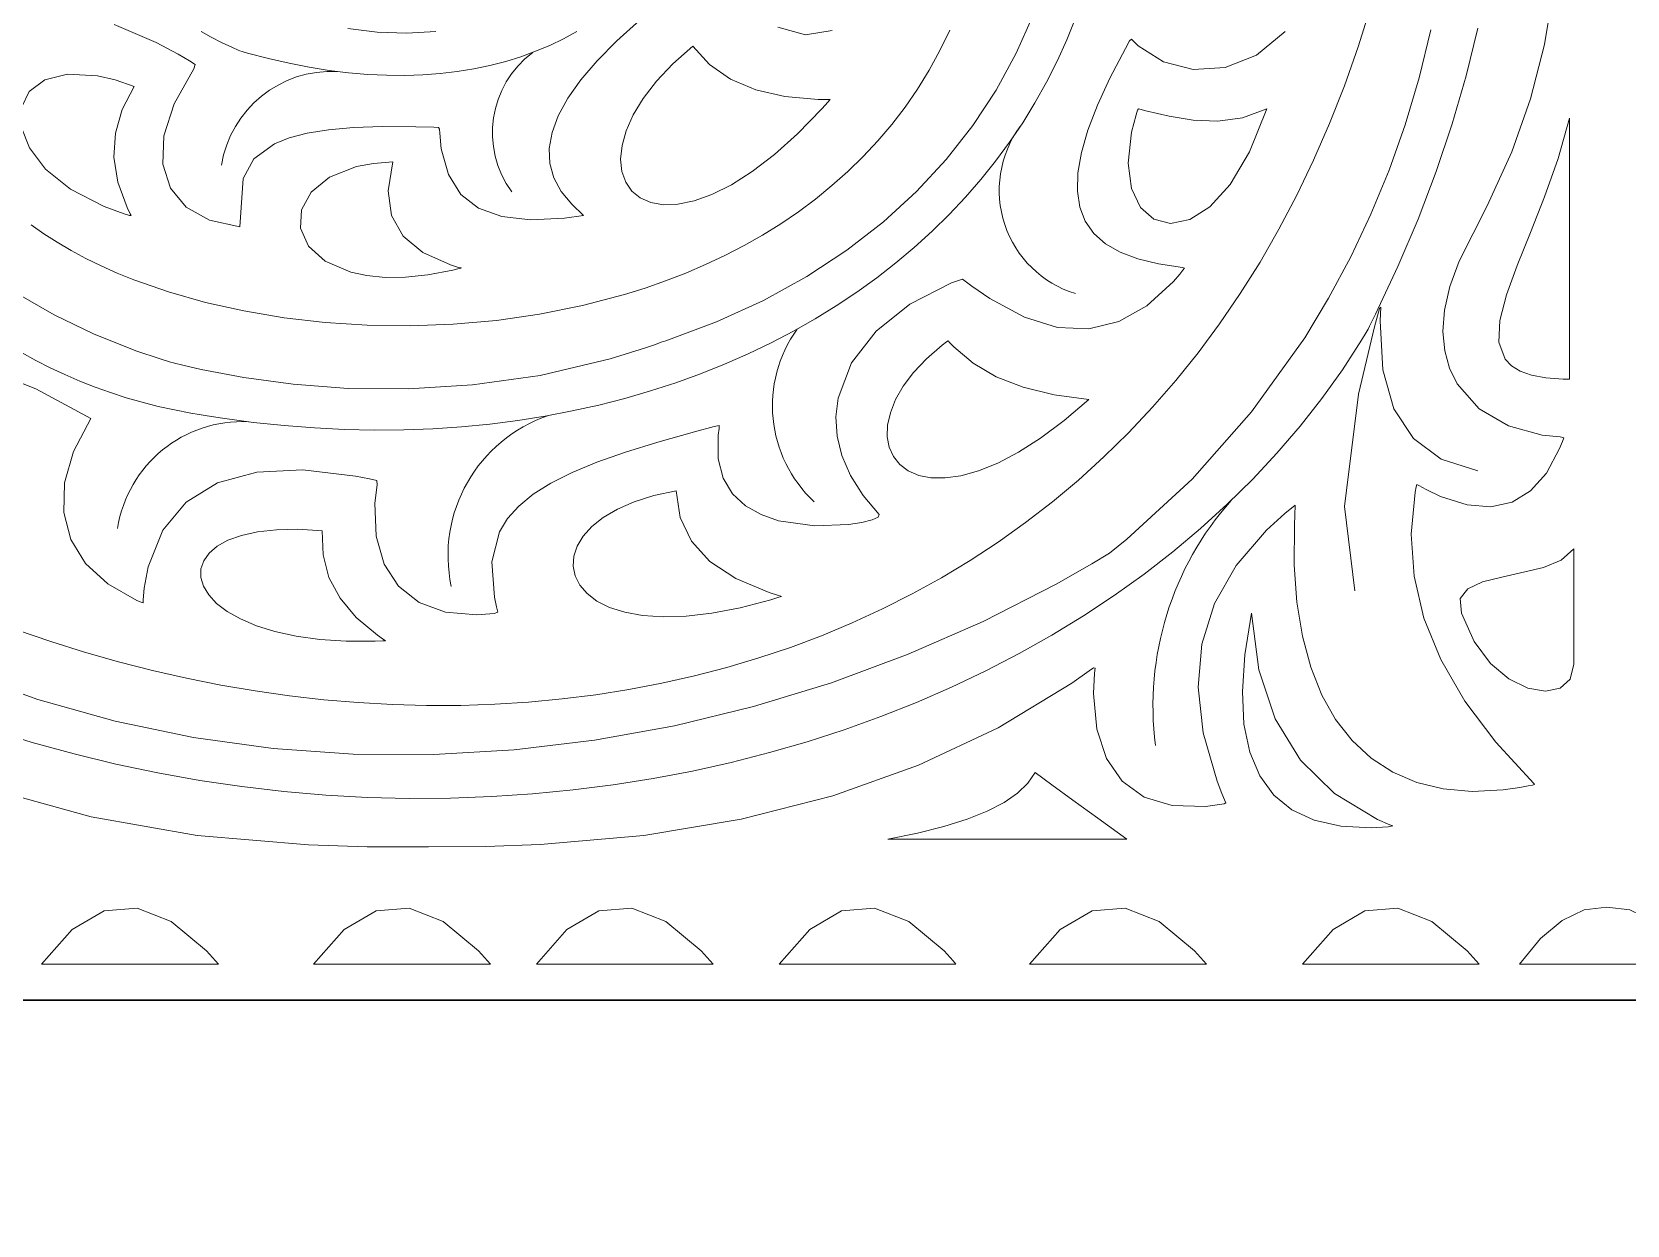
# Model space of a CAD drawing. Header units: inches. Extents: x 249 to 1192, y -18 to 440.
# Drawn here: x 622.274 to 622.834, y 264.569 to 264.988 of the extents above; entities that cross this region are included whole.
import ezdxf

# ---------------------------------------------------------------- set-up
doc = ezdxf.new("R2010")
doc.units = ezdxf.units.IN
doc.header["$MEASUREMENT"] = 0
doc.layers.add('KACA', color=141, linetype='Continuous', lineweight=30)
doc.layers.add('KOLOM', color=5, linetype='Continuous')

# ---------------------------------------------------------------- blocks, each defined once
blk = doc.blocks.new('GORGA')
blk.add_lwpolyline([(366.59218, 151.19092), (367.59218, 151.19092), (367.59218, 149.19092), (366.59218, 149.19092)], close=True)
blk.add_lwpolyline([(366.59218, 151.19092), (367.59218, 151.19092), (367.59218, 149.19092), (366.59218, 149.19092)], close=True)
at = {"lineweight": 9}
for points in [[(366.73588, 149.53162), (366.73997, 149.51471), (366.74485, 149.49826), (366.75049, 149.48229), (366.75687, 149.4668), (366.76395, 149.45182), (366.77171, 149.43738), (366.78012, 149.42348), (366.79878, 149.39741), (366.81968, 149.37376), (366.84262, 149.35269), (366.84865, 149.34784), (366.85483, 149.34408), (366.86737, 149.33698), (366.89302, 149.32389), (366.91936, 149.31233), (366.94627, 149.30234), (366.97367, 149.29396), (367.00145, 149.28721), (367.0295, 149.28214), (367.05773, 149.27877), (367.08602, 149.27715), (367.11429, 149.2773), (367.14243, 149.27928), (367.17032, 149.2831), (367.19789, 149.2888), (367.22501, 149.29643), (367.25159, 149.30601)], [(366.87547, 149.53672), (366.88144, 149.52334), (366.8885, 149.5104), (366.89667, 149.49795), (366.90598, 149.48606), (366.91644, 149.47476), (366.92807, 149.46412), (366.94089, 149.45417), (366.95492, 149.44498), (366.97019, 149.43658), (366.98671, 149.42904), (367.0045, 149.4224), (367.0061, 149.42186), (367.00689, 149.42157), (367.00846, 149.42101), (367.0116, 149.41993), (367.02409, 149.41604), (367.04863, 149.41027), (367.07233, 149.40688), (367.0949, 149.40548), (367.11602, 149.4057), (367.13539, 149.40716), (367.15269, 149.40949), (367.16762, 149.41231), (367.1741, 149.41379), (367.17708, 149.41452), (367.17744, 149.41461), (367.17846, 149.41491), (367.18245, 149.41615), (367.19028, 149.41881), (367.20526, 149.42477), (367.21933, 149.43156), (367.23252, 149.43912)], [(367.08521, 149.53094), (367.09545, 149.53037), (367.10583, 149.53074), (367.11621, 149.53203)], [(366.73588, 149.53162), (366.73997, 149.51471), (366.74485, 149.49826), (366.75049, 149.48229), (366.75687, 149.4668), (366.76395, 149.45182), (366.77171, 149.43738), (366.78012, 149.42348), (366.79878, 149.39741), (366.81968, 149.37376), (366.84262, 149.35269), (366.84865, 149.34784), (366.85483, 149.34408), (366.86737, 149.33698), (366.89302, 149.32389), (366.91936, 149.31233), (366.94627, 149.30234), (366.97367, 149.29396), (367.00145, 149.28721), (367.0295, 149.28214), (367.05773, 149.27877), (367.08602, 149.27715), (367.11429, 149.2773), (367.14243, 149.27928), (367.17032, 149.2831), (367.19789, 149.2888), (367.22501, 149.29643), (367.25159, 149.30601)], [(366.87547, 149.53672), (366.88144, 149.52334), (366.8885, 149.5104), (366.89667, 149.49795), (366.90598, 149.48606), (366.91644, 149.47476), (366.92807, 149.46412), (366.94089, 149.45417), (366.95492, 149.44498), (366.97019, 149.43658), (366.98671, 149.42904), (367.0045, 149.4224), (367.0061, 149.42186), (367.00689, 149.42157), (367.00846, 149.42101), (367.0116, 149.41993), (367.02409, 149.41604), (367.04863, 149.41027), (367.07233, 149.40688), (367.0949, 149.40548), (367.11602, 149.4057), (367.13539, 149.40716), (367.15269, 149.40949), (367.16762, 149.41231), (367.1741, 149.41379), (367.17708, 149.41452), (367.17744, 149.41461), (367.17846, 149.41491), (367.18245, 149.41615), (367.19028, 149.41881), (367.20526, 149.42477), (367.21933, 149.43156), (367.23252, 149.43912)], [(367.08521, 149.53094), (367.09545, 149.53037), (367.10583, 149.53074), (367.11621, 149.53203)], [(367.19818, 149.53346), (367.18343, 149.52718), (367.17572, 149.52301), (367.17179, 149.52067), (367.1698, 149.51944), (367.17025, 149.51792), (367.17717, 149.50558), (367.18073, 149.49433), (367.1811, 149.48438), (367.17844, 149.47597), (367.17294, 149.46935), (367.16475, 149.46475), (367.15405, 149.46241), (367.1529, 149.47938), (367.14918, 149.48627), (367.14193, 149.49159), (367.13678, 149.49364), (367.13049, 149.49528), (367.12299, 149.49651), (367.11418, 149.4973), (367.104, 149.49766), (367.09234, 149.49757), (367.08594, 149.49736), (367.08427, 149.49729), (367.08395, 149.49668), (367.08389, 149.49524), (367.08335, 149.48985), (367.08086, 149.48075), (367.07648, 149.47382), (367.07022, 149.46894), (367.06207, 149.466), (367.05203, 149.46489), (367.04009, 149.4655), (367.03342, 149.46642), (367.0375, 149.47038), (367.04126, 149.47484), (367.04384, 149.47958), (367.04523, 149.4846), (367.04543, 149.48991), (367.04445, 149.4955), (367.04227, 149.50137), (367.03891, 149.50753), (367.03436, 149.51398), (367.02862, 149.52071), (367.02169, 149.52772), (367.01357, 149.53502)], [(366.96521, 149.53255), (366.95548, 149.52979), (366.94602, 149.5313)], [(367.24392, 149.41269), (367.22577, 149.40557), (367.20645, 149.39506), (367.21253, 149.38354), (367.21566, 149.37251), (367.21593, 149.36214), (367.21342, 149.35264), (367.20824, 149.3442), (367.20048, 149.33701), (367.19023, 149.33126), (367.18877, 149.33065), (367.18808, 149.33045), (367.18802, 149.3315), (367.18765, 149.33555), (367.18627, 149.34309), (367.18113, 149.35591), (367.17293, 149.3657), (367.16188, 149.37249), (367.14816, 149.37628), (367.13197, 149.37708), (367.11349, 149.37491), (367.10854, 149.3739), (367.10601, 149.37332), (367.10587, 149.37182), (367.10664, 149.36538), (367.10625, 149.35377), (367.10344, 149.344), (367.09833, 149.3362), (367.09111, 149.33054), (367.0819, 149.32716), (367.07088, 149.32621), (367.06474, 149.3267), (367.06346, 149.32716), (367.06392, 149.32894), (367.06469, 149.33237), (367.06565, 149.34477), (367.06293, 149.3553), (367.06006, 149.35999), (367.05612, 149.36437), (367.05107, 149.36849), (367.04484, 149.37239), (367.0374, 149.37612), (367.02869, 149.37974), (367.01867, 149.3833), (367.00728, 149.38685), (366.99447, 149.39043), (366.98752, 149.39225), (366.98573, 149.3927), (366.9858, 149.39162), (366.98612, 149.38928), (366.98613, 149.38094), (366.98434, 149.37411), (366.98102, 149.36867), (366.97649, 149.36446), (366.97104, 149.36136), (366.96496, 149.35924), (366.95213, 149.3574), (366.94037, 149.35786), (366.93564, 149.35862), (366.93206, 149.35955), (366.92995, 149.36053), (366.92959, 149.36141), (366.93517, 149.36809), (366.9396, 149.37512), (366.94263, 149.38209), (366.94433, 149.38897), (366.94477, 149.39571), (366.94402, 149.40227), (366.93927, 149.41465), (366.93066, 149.42576), (366.91878, 149.43524), (366.90422, 149.44273), (366.90027, 149.44408), (366.89706, 149.44159), (366.89074, 149.43719), (366.87854, 149.43064), (366.86692, 149.42712), (366.85588, 149.42662), (366.84541, 149.42914), (366.83552, 149.43467), (366.82621, 149.44323), (366.82397, 149.44584), (366.82287, 149.44722), (366.82232, 149.44792), (366.82309, 149.44816), (366.83147, 149.44938), (366.83877, 149.45115), (366.84498, 149.45352), (366.85011, 149.45649), (366.85417, 149.4601), (366.85717, 149.46437), (366.85909, 149.46932), (366.85996, 149.47497), (366.85977, 149.48135), (366.85852, 149.48849), (366.85623, 149.49639), (366.8529, 149.5051), (366.84852, 149.51463), (366.84311, 149.52501), (366.8416, 149.52774), (366.84096, 149.52835), (366.84051, 149.52786), (366.83862, 149.52599), (366.8297, 149.52029), (366.81924, 149.51764), (366.80807, 149.51835), (366.79704, 149.5227), (366.78698, 149.531)], [(367.24319, 149.26541), (367.20636, 149.25523), (367.16909, 149.24874), (367.13002, 149.24542), (367.1094, 149.24477), (367.08783, 149.24472), (367.06766, 149.24488), (367.04867, 149.24555), (367.01227, 149.24876), (366.97798, 149.25446), (366.9458, 149.26265), (366.91573, 149.27334), (366.88778, 149.28652), (366.86194, 149.30219), (366.85581, 149.3065), (366.8543, 149.3076), (366.85375, 149.3075), (366.85392, 149.30566), (366.85426, 149.29859), (366.85316, 149.28605), (366.84978, 149.27573), (366.84418, 149.26775), (366.83646, 149.2622), (366.82668, 149.25922), (366.81494, 149.2589), (366.80836, 149.25978), (366.80779, 149.26014), (366.80827, 149.26125), (366.8092, 149.26346), (366.81091, 149.26783), (366.81579, 149.28476), (366.81756, 149.30079), (366.81623, 149.31592), (366.81178, 149.33016), (366.80422, 149.34349), (366.79356, 149.35592), (366.78706, 149.3618), (366.78352, 149.36465), (366.78376, 149.3577), (366.78383, 149.34366), (366.78288, 149.33063), (366.78092, 149.31866), (366.77799, 149.30777), (366.77409, 149.29801), (366.76925, 149.28941), (366.76348, 149.282), (366.7568, 149.27583), (366.74922, 149.27093), (366.74078, 149.26733), (366.73148, 149.26508), (366.72134, 149.26421), (366.71038, 149.26475), (366.7046, 149.26556), (366.70163, 149.26611), (366.70013, 149.26641), (366.69937, 149.26658), (366.69971, 149.267), (366.71303, 149.28142), (366.7239, 149.29591), (366.7323, 149.31046), (366.73824, 149.32506), (366.74172, 149.33973), (366.74274, 149.35446), (366.74129, 149.36924), (366.74094, 149.37109), (366.74072, 149.37193), (366.74006, 149.37156), (366.73746, 149.37015), (366.73244, 149.36778), (366.72311, 149.36478), (366.71473, 149.3641), (366.70729, 149.36573), (366.7008, 149.36969), (366.69525, 149.37597), (366.69064, 149.38456), (366.68964, 149.38707), (366.68916, 149.38838), (366.69043, 149.38863), (366.69669, 149.38925), (366.70857, 149.39253), (366.71883, 149.39855), (366.72658, 149.40732), (366.72924, 149.41275), (366.73094, 149.41887), (366.73157, 149.42569), (366.73102, 149.4332), (366.72918, 149.44141), (366.72593, 149.45033), (366.71599, 149.46984), (366.70743, 149.48877), (366.70085, 149.50732), (366.69596, 149.52642), (366.6925, 149.54701)], [(367.19818, 149.53346), (367.18343, 149.52718), (367.17572, 149.52301), (367.17179, 149.52067), (367.1698, 149.51944), (367.17025, 149.51792), (367.17717, 149.50558), (367.18073, 149.49433), (367.1811, 149.48438), (367.17844, 149.47597), (367.17294, 149.46935), (367.16475, 149.46475), (367.15405, 149.46241), (367.1529, 149.47938), (367.14918, 149.48627), (367.14193, 149.49159), (367.13678, 149.49364), (367.13049, 149.49528), (367.12299, 149.49651), (367.11418, 149.4973), (367.104, 149.49766), (367.09234, 149.49757), (367.08594, 149.49736), (367.08427, 149.49729), (367.08395, 149.49668), (367.08389, 149.49524), (367.08335, 149.48985), (367.08086, 149.48075), (367.07648, 149.47382), (367.07022, 149.46894), (367.06207, 149.466), (367.05203, 149.46489), (367.04009, 149.4655), (367.03342, 149.46642), (367.0375, 149.47038), (367.04126, 149.47484), (367.04384, 149.47958), (367.04523, 149.4846), (367.04543, 149.48991), (367.04445, 149.4955), (367.04227, 149.50137), (367.03891, 149.50753), (367.03436, 149.51398), (367.02862, 149.52071), (367.02169, 149.52772), (367.01357, 149.53502)], [(366.96521, 149.53255), (366.95548, 149.52979), (366.94602, 149.5313)], [(367.24392, 149.41269), (367.22577, 149.40557), (367.20645, 149.39506), (367.21253, 149.38354), (367.21566, 149.37251), (367.21593, 149.36214), (367.21342, 149.35264), (367.20824, 149.3442), (367.20048, 149.33701), (367.19023, 149.33126), (367.18877, 149.33065), (367.18808, 149.33045), (367.18802, 149.3315), (367.18765, 149.33555), (367.18627, 149.34309), (367.18113, 149.35591), (367.17293, 149.3657), (367.16188, 149.37249), (367.14816, 149.37628), (367.13197, 149.37708), (367.11349, 149.37491), (367.10854, 149.3739), (367.10601, 149.37332), (367.10587, 149.37182), (367.10664, 149.36538), (367.10625, 149.35377), (367.10344, 149.344), (367.09833, 149.3362), (367.09111, 149.33054), (367.0819, 149.32716), (367.07088, 149.32621), (367.06474, 149.3267), (367.06346, 149.32716), (367.06392, 149.32894), (367.06469, 149.33237), (367.06565, 149.34477), (367.06293, 149.3553), (367.06006, 149.35999), (367.05612, 149.36437), (367.05107, 149.36849), (367.04484, 149.37239), (367.0374, 149.37612), (367.02869, 149.37974), (367.01867, 149.3833), (367.00728, 149.38685), (366.99447, 149.39043), (366.98752, 149.39225), (366.98573, 149.3927), (366.9858, 149.39162), (366.98612, 149.38928), (366.98613, 149.38094), (366.98434, 149.37411), (366.98102, 149.36867), (366.97649, 149.36446), (366.97104, 149.36136), (366.96496, 149.35924), (366.95213, 149.3574), (366.94037, 149.35786), (366.93564, 149.35862), (366.93206, 149.35955), (366.92995, 149.36053), (366.92959, 149.36141), (366.93517, 149.36809), (366.9396, 149.37512), (366.94263, 149.38209), (366.94433, 149.38897), (366.94477, 149.39571), (366.94402, 149.40227), (366.93927, 149.41465), (366.93066, 149.42576), (366.91878, 149.43524), (366.90422, 149.44273), (366.90027, 149.44408), (366.89706, 149.44159), (366.89074, 149.43719), (366.87854, 149.43064), (366.86692, 149.42712), (366.85588, 149.42662), (366.84541, 149.42914), (366.83552, 149.43467), (366.82621, 149.44323), (366.82397, 149.44584), (366.82287, 149.44722), (366.82232, 149.44792), (366.82309, 149.44816), (366.83147, 149.44938), (366.83877, 149.45115), (366.84498, 149.45352), (366.85011, 149.45649), (366.85417, 149.4601), (366.85717, 149.46437), (366.85909, 149.46932), (366.85996, 149.47497), (366.85977, 149.48135), (366.85852, 149.48849), (366.85623, 149.49639), (366.8529, 149.5051), (366.84852, 149.51463), (366.84311, 149.52501), (366.8416, 149.52774), (366.84096, 149.52835), (366.84051, 149.52786), (366.83862, 149.52599), (366.8297, 149.52029), (366.81924, 149.51764), (366.80807, 149.51835), (366.79704, 149.5227), (366.78698, 149.531)], [(367.24319, 149.26541), (367.20636, 149.25523), (367.16909, 149.24874), (367.13002, 149.24542), (367.1094, 149.24477), (367.08783, 149.24472), (367.06766, 149.24488), (367.04867, 149.24555), (367.01227, 149.24876), (366.97798, 149.25446), (366.9458, 149.26265), (366.91573, 149.27334), (366.88778, 149.28652), (366.86194, 149.30219), (366.85581, 149.3065), (366.8543, 149.3076), (366.85375, 149.3075), (366.85392, 149.30566), (366.85426, 149.29859), (366.85316, 149.28605), (366.84978, 149.27573), (366.84418, 149.26775), (366.83646, 149.2622), (366.82668, 149.25922), (366.81494, 149.2589), (366.80836, 149.25978), (366.80779, 149.26014), (366.80827, 149.26125), (366.8092, 149.26346), (366.81091, 149.26783), (366.81579, 149.28476), (366.81756, 149.30079), (366.81623, 149.31592), (366.81178, 149.33016), (366.80422, 149.34349), (366.79356, 149.35592), (366.78706, 149.3618), (366.78352, 149.36465), (366.78376, 149.3577), (366.78383, 149.34366), (366.78288, 149.33063), (366.78092, 149.31866), (366.77799, 149.30777), (366.77409, 149.29801), (366.76925, 149.28941), (366.76348, 149.282), (366.7568, 149.27583), (366.74922, 149.27093), (366.74078, 149.26733), (366.73148, 149.26508), (366.72134, 149.26421), (366.71038, 149.26475), (366.7046, 149.26556), (366.70163, 149.26611), (366.70013, 149.26641), (366.69937, 149.26658), (366.69971, 149.267), (366.71303, 149.28142), (366.7239, 149.29591), (366.7323, 149.31046), (366.73824, 149.32506), (366.74172, 149.33973), (366.74274, 149.35446), (366.74129, 149.36924), (366.74094, 149.37109), (366.74072, 149.37193), (366.74006, 149.37156), (366.73746, 149.37015), (366.73244, 149.36778), (366.72311, 149.36478), (366.71473, 149.3641), (366.70729, 149.36573), (366.7008, 149.36969), (366.69525, 149.37597), (366.69064, 149.38456), (366.68964, 149.38707), (366.68916, 149.38838), (366.69043, 149.38863), (366.69669, 149.38925), (366.70857, 149.39253), (366.71883, 149.39855), (366.72658, 149.40732), (366.72924, 149.41275), (366.73094, 149.41887), (366.73157, 149.42569), (366.73102, 149.4332), (366.72918, 149.44141), (366.72593, 149.45033), (366.71599, 149.46984), (366.70743, 149.48877), (366.70085, 149.50732), (366.69596, 149.52642), (366.6925, 149.54701)], [(367.24159, 149.28595), (367.22697, 149.2814), (367.2123, 149.27734), (367.19759, 149.27376), (367.18285, 149.27066), (367.16809, 149.26802), (367.15334, 149.26586), (367.1386, 149.26415), (367.12389, 149.2629), (367.10922, 149.2621), (367.09461, 149.26175), (367.08008, 149.26184), (367.06562, 149.26236), (367.05127, 149.26332), (367.03704, 149.26469), (367.02293, 149.26649), (367.00897, 149.26871), (366.99516, 149.27133), (366.98153, 149.27436), (366.96808, 149.27779), (366.95484, 149.28162), (366.9418, 149.28584), (366.929, 149.29044), (366.91644, 149.29542), (366.90414, 149.30077), (366.8921, 149.3065), (366.88036, 149.31259), (366.86891, 149.31903), (366.85778, 149.32584), (366.84698, 149.33299), (366.83652, 149.34049), (366.82642, 149.34833), (366.81668, 149.3565), (366.80734, 149.365), (366.79839, 149.37382), (366.78986, 149.38296), (366.78176, 149.39242), (366.7741, 149.40219), (366.7669, 149.41226), (366.76017, 149.42263), (366.75856, 149.42527), (366.75785, 149.4265), (366.75733, 149.42754), (366.75525, 149.43172), (366.74741, 149.44844), (366.74031, 149.46516), (366.73395, 149.48189), (366.72833, 149.49863), (366.72344, 149.51538), (366.7193, 149.53213)], [(367.24159, 149.28595), (367.22697, 149.2814), (367.2123, 149.27734), (367.19759, 149.27376), (367.18285, 149.27066), (367.16809, 149.26802), (367.15334, 149.26586), (367.1386, 149.26415), (367.12389, 149.2629), (367.10922, 149.2621), (367.09461, 149.26175), (367.08008, 149.26184), (367.06562, 149.26236), (367.05127, 149.26332), (367.03704, 149.26469), (367.02293, 149.26649), (367.00897, 149.26871), (366.99516, 149.27133), (366.98153, 149.27436), (366.96808, 149.27779), (366.95484, 149.28162), (366.9418, 149.28584), (366.929, 149.29044), (366.91644, 149.29542), (366.90414, 149.30077), (366.8921, 149.3065), (366.88036, 149.31259), (366.86891, 149.31903), (366.85778, 149.32584), (366.84698, 149.33299), (366.83652, 149.34049), (366.82642, 149.34833), (366.81668, 149.3565), (366.80734, 149.365), (366.79839, 149.37382), (366.78986, 149.38296), (366.78176, 149.39242), (366.7741, 149.40219), (366.7669, 149.41226), (366.76017, 149.42263), (366.75856, 149.42527), (366.75785, 149.4265), (366.75733, 149.42754), (366.75525, 149.43172), (366.74741, 149.44844), (366.74031, 149.46516), (366.73395, 149.48189), (366.72833, 149.49863), (366.72344, 149.51538), (366.7193, 149.53213)], [(366.86062, 149.53571), (366.8637, 149.52803), (366.86711, 149.52052), (366.87082, 149.51317), (366.87484, 149.50599), (366.87916, 149.49898), (366.88377, 149.49216), (366.88866, 149.48552), (366.89384, 149.47906), (366.89929, 149.4728), (366.90501, 149.46673), (366.91099, 149.46087), (366.91722, 149.45521), (366.92371, 149.44976), (366.93044, 149.44452), (366.93741, 149.4395), (366.94461, 149.4347), (366.95203, 149.43013), (366.95968, 149.42578), (366.96754, 149.42167), (366.9756, 149.4178), (366.98387, 149.41418), (366.99233, 149.4108), (367.00098, 149.40767), (367.00982, 149.40479), (367.01883, 149.40218), (367.02801, 149.39983), (367.03735, 149.39775), (367.04686, 149.39594), (367.05652, 149.39441), (367.06632, 149.39315), (367.07626, 149.39219), (367.08634, 149.39151), (367.09655, 149.39113), (367.10688, 149.39104), (367.11732, 149.39126), (367.12788, 149.39178), (367.13853, 149.39261), (367.14929, 149.39376), (367.16014, 149.39523), (367.16559, 149.39608), (367.16835, 149.39654), (367.17127, 149.39701), (367.17707, 149.3981), (367.1828, 149.39937), (367.18845, 149.40081), (367.19402, 149.40242), (367.19951, 149.40421), (367.20493, 149.40615), (367.21026, 149.40826), (367.21551, 149.41053), (367.22067, 149.41295), (367.22575, 149.41552), (367.23074, 149.41824)], [(367.03572, 149.531), (367.04037, 149.52846), (367.0452, 149.52613), (367.05021, 149.52403), (367.05539, 149.52214), (367.06073, 149.52049), (367.06625, 149.51907), (367.07192, 149.51788), (367.07776, 149.51693), (367.08374, 149.51623), (367.08988, 149.51577), (367.09617, 149.51557), (367.1026, 149.51562), (367.10918, 149.51593), (367.11589, 149.5165), (367.12274, 149.51734), (367.12972, 149.51845), (367.13682, 149.51983), (367.14405, 149.5215), (367.1514, 149.52344), (367.15326, 149.52397), (367.15415, 149.52424), (367.15466, 149.52445), (367.15666, 149.52532), (367.16052, 149.52713), (367.1642, 149.52903), (367.16771, 149.53102)], [(366.86062, 149.53571), (366.8637, 149.52803), (366.86711, 149.52052), (366.87082, 149.51317), (366.87484, 149.50599), (366.87916, 149.49898), (366.88377, 149.49216), (366.88866, 149.48552), (366.89384, 149.47906), (366.89929, 149.4728), (366.90501, 149.46673), (366.91099, 149.46087), (366.91722, 149.45521), (366.92371, 149.44976), (366.93044, 149.44452), (366.93741, 149.4395), (366.94461, 149.4347), (366.95203, 149.43013), (366.95968, 149.42578), (366.96754, 149.42167), (366.9756, 149.4178), (366.98387, 149.41418), (366.99233, 149.4108), (367.00098, 149.40767), (367.00982, 149.40479), (367.01883, 149.40218), (367.02801, 149.39983), (367.03735, 149.39775), (367.04686, 149.39594), (367.05652, 149.39441), (367.06632, 149.39315), (367.07626, 149.39219), (367.08634, 149.39151), (367.09655, 149.39113), (367.10688, 149.39104), (367.11732, 149.39126), (367.12788, 149.39178), (367.13853, 149.39261), (367.14929, 149.39376), (367.16014, 149.39523), (367.16559, 149.39608), (367.16835, 149.39654), (367.17127, 149.39701), (367.17707, 149.3981), (367.1828, 149.39937), (367.18845, 149.40081), (367.19402, 149.40242), (367.19951, 149.40421), (367.20493, 149.40615), (367.21026, 149.40826), (367.21551, 149.41053), (367.22067, 149.41295), (367.22575, 149.41552), (367.23074, 149.41824)], [(367.03572, 149.531), (367.04037, 149.52846), (367.0452, 149.52613), (367.05021, 149.52403), (367.05539, 149.52214), (367.06073, 149.52049), (367.06625, 149.51907), (367.07192, 149.51788), (367.07776, 149.51693), (367.08374, 149.51623), (367.08988, 149.51577), (367.09617, 149.51557), (367.1026, 149.51562), (367.10918, 149.51593), (367.11589, 149.5165), (367.12274, 149.51734), (367.12972, 149.51845), (367.13682, 149.51983), (367.14405, 149.5215), (367.1514, 149.52344), (367.15326, 149.52397), (367.15415, 149.52424), (367.15466, 149.52445), (367.15666, 149.52532), (367.16052, 149.52713), (367.1642, 149.52903), (367.16771, 149.53102)], [(367.22734, 149.46316), (367.22294, 149.46), (367.21828, 149.45697), (367.21336, 149.45406), (367.20819, 149.45129), (367.20279, 149.44866), (367.19717, 149.44616), (367.19134, 149.44381), (367.17911, 149.43954), (367.16617, 149.43588), (367.15263, 149.43286), (367.13858, 149.4305), (367.12412, 149.42883), (367.10933, 149.42787), (367.09431, 149.42766), (367.07915, 149.42821), (367.06395, 149.42956), (367.0488, 149.43173), (367.03379, 149.43475), (367.01901, 149.43864), (367.01174, 149.44093), (367.00457, 149.44344), (366.9975, 149.44618), (366.99054, 149.44916), (366.98372, 149.45237), (366.97703, 149.45583), (366.9705, 149.45954), (366.96414, 149.46349), (366.95794, 149.46769), (366.95194, 149.47215), (366.94613, 149.47687), (366.94054, 149.48185), (366.93516, 149.48709), (366.93003, 149.49261), (366.92513, 149.49839), (366.92049, 149.50445), (366.91613, 149.51079), (366.91204, 149.51741), (366.90824, 149.52431), (366.90475, 149.5315)], [(367.23223, 149.32079), (367.22048, 149.31676), (367.20865, 149.31305), (367.19676, 149.30967), (367.18481, 149.30662), (367.17282, 149.3039), (367.1608, 149.30151), (367.14875, 149.29946), (367.13668, 149.29775), (367.12461, 149.29638), (367.11255, 149.29536), (367.1005, 149.29469), (367.08848, 149.29436), (367.07649, 149.29439), (367.06455, 149.29478), (367.05266, 149.29552), (367.04084, 149.29663), (367.02909, 149.2981), (367.01743, 149.29994), (367.00587, 149.30215), (366.99441, 149.30474), (366.98306, 149.3077), (366.97184, 149.31103), (366.96076, 149.31475), (366.94982, 149.31886), (366.93904, 149.32335), (366.92842, 149.32823), (366.91798, 149.3335), (366.90772, 149.33916), (366.89766, 149.34523), (366.8878, 149.35169), (366.87816, 149.35856), (366.86875, 149.36584), (366.85957, 149.37352), (366.85063, 149.38162), (366.84195, 149.39013), (366.83354, 149.39906), (366.8254, 149.40841), (366.81755, 149.41818), (366.80999, 149.42837), (366.80274, 149.439), (366.7958, 149.45005), (366.78919, 149.46154), (366.78291, 149.47347), (366.77698, 149.48584), (366.77141, 149.49864), (366.7662, 149.5119), (366.76136, 149.5256), (366.75691, 149.53975)], [(367.22734, 149.46316), (367.22294, 149.46), (367.21828, 149.45697), (367.21336, 149.45406), (367.20819, 149.45129), (367.20279, 149.44866), (367.19717, 149.44616), (367.19134, 149.44381), (367.17911, 149.43954), (367.16617, 149.43588), (367.15263, 149.43286), (367.13858, 149.4305), (367.12412, 149.42883), (367.10933, 149.42787), (367.09431, 149.42766), (367.07915, 149.42821), (367.06395, 149.42956), (367.0488, 149.43173), (367.03379, 149.43475), (367.01901, 149.43864), (367.01174, 149.44093), (367.00457, 149.44344), (366.9975, 149.44618), (366.99054, 149.44916), (366.98372, 149.45237), (366.97703, 149.45583), (366.9705, 149.45954), (366.96414, 149.46349), (366.95794, 149.46769), (366.95194, 149.47215), (366.94613, 149.47687), (366.94054, 149.48185), (366.93516, 149.48709), (366.93003, 149.49261), (366.92513, 149.49839), (366.92049, 149.50445), (366.91613, 149.51079), (366.91204, 149.51741), (366.90824, 149.52431), (366.90475, 149.5315)], [(367.23223, 149.32079), (367.22048, 149.31676), (367.20865, 149.31305), (367.19676, 149.30967), (367.18481, 149.30662), (367.17282, 149.3039), (367.1608, 149.30151), (367.14875, 149.29946), (367.13668, 149.29775), (367.12461, 149.29638), (367.11255, 149.29536), (367.1005, 149.29469), (367.08848, 149.29436), (367.07649, 149.29439), (367.06455, 149.29478), (367.05266, 149.29552), (367.04084, 149.29663), (367.02909, 149.2981), (367.01743, 149.29994), (367.00587, 149.30215), (366.99441, 149.30474), (366.98306, 149.3077), (366.97184, 149.31103), (366.96076, 149.31475), (366.94982, 149.31886), (366.93904, 149.32335), (366.92842, 149.32823), (366.91798, 149.3335), (366.90772, 149.33916), (366.89766, 149.34523), (366.8878, 149.35169), (366.87816, 149.35856), (366.86875, 149.36584), (366.85957, 149.37352), (366.85063, 149.38162), (366.84195, 149.39013), (366.83354, 149.39906), (366.8254, 149.40841), (366.81755, 149.41818), (366.80999, 149.42837), (366.80274, 149.439), (366.7958, 149.45005), (366.78919, 149.46154), (366.78291, 149.47347), (366.77698, 149.48584), (366.77141, 149.49864), (366.7662, 149.5119), (366.76136, 149.5256), (366.75691, 149.53975)], [(366.71928, 149.37677), (366.73214, 149.38087), (366.74197, 149.38806), (366.74881, 149.39846), (366.75268, 149.41219), (366.75359, 149.42936), (366.75336, 149.4342), (366.75384, 149.43371), (366.75557, 149.42734), (366.76117, 149.40362), (366.76609, 149.36419), (366.76247, 149.33463)], [(366.71928, 149.37677), (366.73214, 149.38087), (366.74197, 149.38806), (366.74881, 149.39846), (366.75268, 149.41219), (366.75359, 149.42936), (366.75336, 149.4342), (366.75384, 149.43371), (366.75557, 149.42734), (366.76117, 149.40362), (366.76609, 149.36419), (366.76247, 149.33463)]]:
    blk.add_lwpolyline(points, dxfattribs=at)
for points in [[(366.99505, 149.52585), (367.002, 149.51967), (367.00777, 149.51353), (367.0124, 149.50751), (367.01593, 149.50169), (367.0184, 149.49613), (367.01986, 149.49092), (367.02035, 149.48612), (367.01991, 149.48181), (367.01859, 149.47806), (367.01643, 149.47495), (367.01348, 149.47255), (367.00977, 149.47093), (367.00535, 149.47018), (367.00027, 149.47035), (366.99456, 149.47153), (366.98828, 149.47379), (366.98146, 149.47721), (366.97414, 149.48185), (366.96638, 149.48779), (366.95821, 149.49511), (366.94968, 149.50388), (366.9475, 149.50631), (366.94695, 149.50693), (366.94683, 149.50714), (366.94704, 149.50714), (366.94784, 149.50713), (366.95099, 149.50717), (366.96268, 149.50818), (366.97293, 149.51055), (366.98175, 149.51428), (366.98912, 149.51938), (366.99505, 149.52585)], [(366.99505, 149.52585), (367.002, 149.51967), (367.00777, 149.51353), (367.0124, 149.50751), (367.01593, 149.50169), (367.0184, 149.49613), (367.01986, 149.49092), (367.02035, 149.48612), (367.01991, 149.48181), (367.01859, 149.47806), (367.01643, 149.47495), (367.01348, 149.47255), (367.00977, 149.47093), (367.00535, 149.47018), (367.00027, 149.47035), (366.99456, 149.47153), (366.98828, 149.47379), (366.98146, 149.47721), (366.97414, 149.48185), (366.96638, 149.48779), (366.95821, 149.49511), (366.94968, 149.50388), (366.9475, 149.50631), (366.94695, 149.50693), (366.94683, 149.50714), (366.94704, 149.50714), (366.94784, 149.50713), (366.95099, 149.50717), (366.96268, 149.50818), (366.97293, 149.51055), (366.98175, 149.51428), (366.98912, 149.51938), (366.99505, 149.52585)], [(367.19116, 149.51169), (367.19792, 149.51398), (367.20409, 149.51543), (367.21461, 149.51605), (367.22262, 149.51407), (367.22805, 149.50998), (367.23081, 149.50428), (367.23083, 149.4975), (367.22801, 149.49012), (367.22229, 149.48266), (367.21358, 149.47562), (367.20179, 149.4695), (367.19472, 149.46694), (367.19283, 149.46637), (367.19228, 149.46637), (367.19258, 149.46694), (367.19368, 149.4692), (367.19692, 149.47812), (367.19829, 149.48683), (367.19778, 149.49533), (367.19541, 149.50361), (367.19116, 149.51169)], [(367.19116, 149.51169), (367.19792, 149.51398), (367.20409, 149.51543), (367.21461, 149.51605), (367.22262, 149.51407), (367.22805, 149.50998), (367.23081, 149.50428), (367.23083, 149.4975), (367.22801, 149.49012), (367.22229, 149.48266), (367.21358, 149.47562), (367.20179, 149.4695), (367.19472, 149.46694), (367.19283, 149.46637), (367.19228, 149.46637), (367.19258, 149.46694), (367.19368, 149.4692), (367.19692, 149.47812), (367.19829, 149.48683), (367.19778, 149.49533), (367.19541, 149.50361), (367.19116, 149.51169)], [(366.68714, 149.50058), (366.69112, 149.48638), (366.69588, 149.47294), (366.70087, 149.46039), (366.70552, 149.44888), (366.70929, 149.43854), (366.71162, 149.42951), (366.71195, 149.42194), (366.70974, 149.41597), (366.7075, 149.41362), (366.70441, 149.41173), (366.70042, 149.4103), (366.69543, 149.40937), (366.6894, 149.40893), (366.68772, 149.40891), (366.68714, 149.40891), (366.68714, 149.40897), (366.68714, 149.40993), (366.68714, 149.41195), (366.68714, 149.41492), (366.68714, 149.42323), (366.68714, 149.43395), (366.68714, 149.44619), (366.68714, 149.47157), (366.68714, 149.4829), (366.68714, 149.49212), (366.68714, 149.49565), (366.68714, 149.49831), (366.68714, 149.49999), (366.68714, 149.50058)], [(366.68714, 149.50058), (366.69112, 149.48638), (366.69588, 149.47294), (366.70087, 149.46039), (366.70552, 149.44888), (366.70929, 149.43854), (366.71162, 149.42951), (366.71195, 149.42194), (366.70974, 149.41597), (366.7075, 149.41362), (366.70441, 149.41173), (366.70042, 149.4103), (366.69543, 149.40937), (366.6894, 149.40893), (366.68772, 149.40891), (366.68714, 149.40891), (366.68714, 149.40897), (366.68714, 149.40993), (366.68714, 149.41195), (366.68714, 149.41492), (366.68714, 149.42323), (366.68714, 149.43395), (366.68714, 149.44619), (366.68714, 149.47157), (366.68714, 149.4829), (366.68714, 149.49212), (366.68714, 149.49565), (366.68714, 149.49831), (366.68714, 149.49999), (366.68714, 149.50058)], [(366.79339, 149.50386), (366.79945, 149.48869), (366.80625, 149.47729), (366.8134, 149.46945), (366.82052, 149.46494), (366.82723, 149.46355), (366.83313, 149.46505), (366.83784, 149.46922), (366.84097, 149.47585), (366.84214, 149.48472), (366.84095, 149.4956), (366.83936, 149.50173), (366.83885, 149.50332), (366.8385, 149.50382), (366.83799, 149.50369), (366.83596, 149.50316), (366.8277, 149.50121), (366.81924, 149.49985), (366.81066, 149.49954), (366.80202, 149.50072), (366.79339, 149.50386)], [(366.79339, 149.50386), (366.79945, 149.48869), (366.80625, 149.47729), (366.8134, 149.46945), (366.82052, 149.46494), (366.82723, 149.46355), (366.83313, 149.46505), (366.83784, 149.46922), (366.84097, 149.47585), (366.84214, 149.48472), (366.84095, 149.4956), (366.83936, 149.50173), (366.83885, 149.50332), (366.8385, 149.50382), (366.83799, 149.50369), (366.83596, 149.50316), (366.8277, 149.50121), (366.81924, 149.49985), (366.81066, 149.49954), (366.80202, 149.50072), (366.79339, 149.50386)], [(367.10041, 149.4852), (367.10713, 149.48469), (367.11307, 149.48357), (367.12263, 149.47983), (367.12909, 149.47457), (367.13246, 149.46839), (367.13274, 149.46189), (367.12994, 149.45567), (367.12407, 149.45033), (367.11512, 149.44646), (367.10949, 149.44527), (367.1031, 149.44467), (367.09594, 149.44474), (367.08802, 149.44556), (367.07934, 149.44719), (367.07704, 149.44773), (367.07633, 149.44794), (367.07652, 149.44799), (367.07727, 149.44819), (367.08014, 149.44904), (367.08986, 149.45336), (367.09675, 149.45913), (367.1008, 149.46636), (367.10202, 149.47505), (367.10041, 149.4852)], [(367.10041, 149.4852), (367.10713, 149.48469), (367.11307, 149.48357), (367.12263, 149.47983), (367.12909, 149.47457), (367.13246, 149.46839), (367.13274, 149.46189), (367.12994, 149.45567), (367.12407, 149.45033), (367.11512, 149.44646), (367.10949, 149.44527), (367.1031, 149.44467), (367.09594, 149.44474), (367.08802, 149.44556), (367.07934, 149.44719), (367.07704, 149.44773), (367.07633, 149.44794), (367.07652, 149.44799), (367.07727, 149.44819), (367.08014, 149.44904), (367.08986, 149.45336), (367.09675, 149.45913), (367.1008, 149.46636), (367.10202, 149.47505), (367.10041, 149.4852)], [(366.85595, 149.40179), (366.86465, 149.39436), (366.8729, 149.3882), (366.88066, 149.38327), (366.88793, 149.37947), (366.89466, 149.37675), (366.90083, 149.37503), (366.90641, 149.37424), (366.91137, 149.3743), (366.91569, 149.37515), (366.91935, 149.37672), (366.9223, 149.37893), (366.92453, 149.38172), (366.926, 149.385), (366.9267, 149.38872), (366.92659, 149.3928), (366.92564, 149.39716), (366.92383, 149.40174), (366.92113, 149.40647), (366.91751, 149.41127), (366.91294, 149.41608), (366.90741, 149.42082), (366.90587, 149.42198), (366.90531, 149.42234), (366.90522, 149.42223), (366.90487, 149.42183), (366.90338, 149.42024), (366.8966, 149.41451), (366.88847, 149.4098), (366.87898, 149.40611), (366.86814, 149.40344), (366.85595, 149.40179)], [(366.85595, 149.40179), (366.86465, 149.39436), (366.8729, 149.3882), (366.88066, 149.38327), (366.88793, 149.37947), (366.89466, 149.37675), (366.90083, 149.37503), (366.90641, 149.37424), (366.91137, 149.3743), (366.91569, 149.37515), (366.91935, 149.37672), (366.9223, 149.37893), (366.92453, 149.38172), (366.926, 149.385), (366.9267, 149.38872), (366.92659, 149.3928), (366.92564, 149.39716), (366.92383, 149.40174), (366.92113, 149.40647), (366.91751, 149.41127), (366.91294, 149.41608), (366.90741, 149.42082), (366.90587, 149.42198), (366.90531, 149.42234), (366.90522, 149.42223), (366.90487, 149.42183), (366.90338, 149.42024), (366.8966, 149.41451), (366.88847, 149.4098), (366.87898, 149.40611), (366.86814, 149.40344), (366.85595, 149.40179)], [(367.00083, 149.36969), (367.00868, 149.36805), (367.01556, 149.3659), (367.02149, 149.36333), (367.02646, 149.36041), (367.03048, 149.35722), (367.03355, 149.35383), (367.03567, 149.35032), (367.03684, 149.34676), (367.03708, 149.34324), (367.03638, 149.33983), (367.03474, 149.3366), (367.03217, 149.33364), (367.02867, 149.33102), (367.02425, 149.32881), (367.0189, 149.3271), (367.01263, 149.32596), (367.00545, 149.32546), (366.99735, 149.32569), (366.98834, 149.32671), (366.97842, 149.32862), (366.96759, 149.33147), (366.96475, 149.33234), (366.96386, 149.33267), (366.96407, 149.33273), (366.96493, 149.33298), (366.96825, 149.33402), (366.97992, 149.3389), (366.98901, 149.34491), (366.99553, 149.35204), (366.99947, 149.3603), (367.00083, 149.36969)], [(367.00083, 149.36969), (367.00868, 149.36805), (367.01556, 149.3659), (367.02149, 149.36333), (367.02646, 149.36041), (367.03048, 149.35722), (367.03355, 149.35383), (367.03567, 149.35032), (367.03684, 149.34676), (367.03708, 149.34324), (367.03638, 149.33983), (367.03474, 149.3366), (367.03217, 149.33364), (367.02867, 149.33102), (367.02425, 149.32881), (367.0189, 149.3271), (367.01263, 149.32596), (367.00545, 149.32546), (366.99735, 149.32569), (366.98834, 149.32671), (366.97842, 149.32862), (366.96759, 149.33147), (366.96475, 149.33234), (366.96386, 149.33267), (366.96407, 149.33273), (366.96493, 149.33298), (366.96825, 149.33402), (366.97992, 149.3389), (366.98901, 149.34491), (366.99553, 149.35204), (366.99947, 149.3603), (367.00083, 149.36969)], [(367.12516, 149.3557), (367.13368, 149.35621), (367.14124, 149.35607), (367.14786, 149.35534), (367.15354, 149.35409), (367.15827, 149.35238), (367.16205, 149.35028), (367.16489, 149.34785), (367.16679, 149.34517), (367.16775, 149.3423), (367.16777, 149.3393), (367.16686, 149.33624), (367.16501, 149.33318), (367.16223, 149.3302), (367.15851, 149.32736), (367.15387, 149.32472), (367.14829, 149.32236), (367.14179, 149.32033), (367.13436, 149.31871), (367.126, 149.31755), (367.11672, 149.31693), (367.10652, 149.31692), (367.10383, 149.31702), (367.10296, 149.31709), (367.1031, 149.31718), (367.10365, 149.31754), (367.1058, 149.319), (367.11325, 149.3252), (367.11891, 149.33198), (367.12278, 149.33932), (367.12487, 149.34722), (367.12516, 149.3557)], [(367.12516, 149.3557), (367.13368, 149.35621), (367.14124, 149.35607), (367.14786, 149.35534), (367.15354, 149.35409), (367.15827, 149.35238), (367.16205, 149.35028), (367.16489, 149.34785), (367.16679, 149.34517), (367.16775, 149.3423), (367.16777, 149.3393), (367.16686, 149.33624), (367.16501, 149.33318), (367.16223, 149.3302), (367.15851, 149.32736), (367.15387, 149.32472), (367.14829, 149.32236), (367.14179, 149.32033), (367.13436, 149.31871), (367.126, 149.31755), (367.11672, 149.31693), (367.10652, 149.31692), (367.10383, 149.31702), (367.10296, 149.31709), (367.1031, 149.31718), (367.10365, 149.31754), (367.1058, 149.319), (367.11325, 149.3252), (367.11891, 149.33198), (367.12278, 149.33932), (367.12487, 149.34722), (367.12516, 149.3557)], [(366.68556, 149.34937), (366.68556, 149.34763), (366.68556, 149.34303), (366.68556, 149.32909), (366.68556, 149.31515), (366.68556, 149.31056), (366.68556, 149.30881), (366.68687, 149.30359), (366.6904, 149.30044), (366.69556, 149.29938), (366.70176, 149.30046), (366.7084, 149.3037), (366.7149, 149.30913), (366.72065, 149.3168), (366.72506, 149.32672), (366.72554, 149.33186), (366.72278, 149.33536), (366.71764, 149.33772), (366.71094, 149.33942), (366.69629, 149.34278), (366.69001, 149.34543), (366.68556, 149.34937)], [(366.68556, 149.34937), (366.68556, 149.34763), (366.68556, 149.34303), (366.68556, 149.32909), (366.68556, 149.31515), (366.68556, 149.31056), (366.68556, 149.30881), (366.68687, 149.30359), (366.6904, 149.30044), (366.69556, 149.29938), (366.70176, 149.30046), (366.7084, 149.3037), (366.7149, 149.30913), (366.72065, 149.3168), (366.72506, 149.32672), (366.72554, 149.33186), (366.72278, 149.33536), (366.71764, 149.33772), (366.71094, 149.33942), (366.69629, 149.34278), (366.69001, 149.34543), (366.68556, 149.34937)], [(366.79883, 149.32672), (366.80115, 149.31219), (366.80202, 149.29922), (366.80144, 149.2878), (366.79941, 149.27794), (366.79593, 149.26963), (366.79099, 149.26287), (366.78461, 149.25768), (366.77677, 149.25403), (366.76749, 149.25194), (366.75675, 149.25141), (366.75084, 149.25172), (366.74915, 149.25206), (366.75025, 149.25249), (366.75451, 149.25435), (366.76961, 149.26343), (366.78159, 149.27521), (366.79045, 149.28969), (366.7962, 149.30686), (366.79883, 149.32672)], [(366.79883, 149.32672), (366.80115, 149.31219), (366.80202, 149.29922), (366.80144, 149.2878), (366.79941, 149.27794), (366.79593, 149.26963), (366.79099, 149.26287), (366.78461, 149.25768), (366.77677, 149.25403), (366.76749, 149.25194), (366.75675, 149.25141), (366.75084, 149.25172), (366.74915, 149.25206), (366.75025, 149.25249), (366.75451, 149.25435), (366.76961, 149.26343), (366.78159, 149.27521), (366.79045, 149.28969), (366.7962, 149.30686), (366.79883, 149.32672)], [(366.87482, 149.27083), (366.86888, 149.26651), (366.86154, 149.26116), (366.85279, 149.2548), (366.84263, 149.24741), (366.84357, 149.24741), (366.84624, 149.24741), (366.85037, 149.24741), (366.85574, 149.24741), (366.86209, 149.24741), (366.86918, 149.24741), (366.88458, 149.24741), (366.89998, 149.24741), (366.90707, 149.24741), (366.91342, 149.24741), (366.91879, 149.24741), (366.92292, 149.24741), (366.92559, 149.24741), (366.92653, 149.24741), (366.91609, 149.24952), (366.9068, 149.25187), (366.89863, 149.25444), (366.8916, 149.25725), (366.8857, 149.2603), (366.88094, 149.26357), (366.87731, 149.26708), (366.87482, 149.27083)], [(366.87482, 149.27083), (366.86888, 149.26651), (366.86154, 149.26116), (366.85279, 149.2548), (366.84263, 149.24741), (366.84357, 149.24741), (366.84624, 149.24741), (366.85037, 149.24741), (366.85574, 149.24741), (366.86209, 149.24741), (366.86918, 149.24741), (366.88458, 149.24741), (366.89998, 149.24741), (366.90707, 149.24741), (366.91342, 149.24741), (366.91879, 149.24741), (366.92292, 149.24741), (366.92559, 149.24741), (366.92653, 149.24741), (366.91609, 149.24952), (366.9068, 149.25187), (366.89863, 149.25444), (366.8916, 149.25725), (366.8857, 149.2603), (366.88094, 149.26357), (366.87731, 149.26708), (366.87482, 149.27083)], [(366.70471, 149.2035), (366.70402, 149.2035), (366.70207, 149.2035), (366.69904, 149.2035), (366.6951, 149.2035), (366.68525, 149.2035), (366.67396, 149.2035), (366.66267, 149.2035), (366.65282, 149.2035), (366.64888, 149.2035), (366.64585, 149.2035), (366.6439, 149.2035), (366.64321, 149.2035), (366.6506, 149.21254), (366.65819, 149.21889), (366.66598, 149.22255), (366.67396, 149.22351), (366.68194, 149.22255), (366.68973, 149.21889), (366.69732, 149.21254), (366.70471, 149.2035)], [(366.70471, 149.2035), (366.70402, 149.2035), (366.70207, 149.2035), (366.69904, 149.2035), (366.6951, 149.2035), (366.68525, 149.2035), (366.67396, 149.2035), (366.66267, 149.2035), (366.65282, 149.2035), (366.64888, 149.2035), (366.64585, 149.2035), (366.6439, 149.2035), (366.64321, 149.2035), (366.6506, 149.21254), (366.65819, 149.21889), (366.66598, 149.22255), (366.67396, 149.22351), (366.68194, 149.22255), (366.68973, 149.21889), (366.69732, 149.21254), (366.70471, 149.2035)], [(366.78092, 149.2035), (366.77016, 149.21571), (366.75899, 149.22229), (366.74741, 149.22323), (366.73542, 149.21853), (366.72302, 149.20819), (366.71986, 149.20473), (366.71884, 149.2035), (366.7195, 149.2035), (366.72851, 149.2035), (366.76127, 149.2035), (366.77519, 149.2035), (366.78092, 149.2035)], [(366.78092, 149.2035), (366.77016, 149.21571), (366.75899, 149.22229), (366.74741, 149.22323), (366.73542, 149.21853), (366.72302, 149.20819), (366.71986, 149.20473), (366.71884, 149.2035), (366.7195, 149.2035), (366.72851, 149.2035), (366.76127, 149.2035), (366.77519, 149.2035), (366.78092, 149.2035)], [(366.87673, 149.2035), (366.86597, 149.21571), (366.8548, 149.22229), (366.84322, 149.22323), (366.83123, 149.21853), (366.81883, 149.20819), (366.81567, 149.20473), (366.81465, 149.2035), (366.8153, 149.2035), (366.82431, 149.2035), (366.85707, 149.2035), (366.871, 149.2035), (366.87673, 149.2035)], [(366.87673, 149.2035), (366.86597, 149.21571), (366.8548, 149.22229), (366.84322, 149.22323), (366.83123, 149.21853), (366.81883, 149.20819), (366.81567, 149.20473), (366.81465, 149.2035), (366.8153, 149.2035), (366.82431, 149.2035), (366.85707, 149.2035), (366.871, 149.2035), (366.87673, 149.2035)], [(366.96467, 149.2035), (366.95391, 149.21571), (366.94274, 149.22229), (366.93116, 149.22323), (366.91917, 149.21853), (366.90677, 149.20819), (366.90361, 149.20473), (366.90259, 149.2035), (366.90324, 149.2035), (366.91225, 149.2035), (366.94501, 149.2035), (366.95894, 149.2035), (366.96467, 149.2035)], [(366.96467, 149.2035), (366.95391, 149.21571), (366.94274, 149.22229), (366.93116, 149.22323), (366.91917, 149.21853), (366.90677, 149.20819), (366.90361, 149.20473), (366.90259, 149.2035), (366.90324, 149.2035), (366.91225, 149.2035), (366.94501, 149.2035), (366.95894, 149.2035), (366.96467, 149.2035)], [(367.04996, 149.2035), (367.0392, 149.21571), (367.02803, 149.22229), (367.01645, 149.22323), (367.00446, 149.21853), (366.99206, 149.20819), (366.9889, 149.20473), (366.98789, 149.2035), (366.98854, 149.2035), (366.99755, 149.2035), (367.03031, 149.2035), (367.04423, 149.2035), (367.04996, 149.2035)], [(367.04996, 149.2035), (367.0392, 149.21571), (367.02803, 149.22229), (367.01645, 149.22323), (367.00446, 149.21853), (366.99206, 149.20819), (366.9889, 149.20473), (366.98789, 149.2035), (366.98854, 149.2035), (366.99755, 149.2035), (367.03031, 149.2035), (367.04423, 149.2035), (367.04996, 149.2035)], [(367.12819, 149.2035), (367.11743, 149.21571), (367.10626, 149.22229), (367.09468, 149.22323), (367.08269, 149.21853), (367.07029, 149.20819), (367.06713, 149.20473), (367.06611, 149.2035), (367.06677, 149.2035), (367.07577, 149.2035), (367.10854, 149.2035), (367.12246, 149.2035), (367.12819, 149.2035)], [(367.12819, 149.2035), (367.11743, 149.21571), (367.10626, 149.22229), (367.09468, 149.22323), (367.08269, 149.21853), (367.07029, 149.20819), (367.06713, 149.20473), (367.06611, 149.2035), (367.06677, 149.2035), (367.07577, 149.2035), (367.10854, 149.2035), (367.12246, 149.2035), (367.12819, 149.2035)], [(367.22371, 149.2035), (367.21295, 149.21571), (367.20178, 149.22229), (367.1902, 149.22323), (367.17821, 149.21853), (367.16581, 149.20819), (367.16265, 149.20473), (367.16163, 149.2035), (367.16229, 149.2035), (367.17129, 149.2035), (367.20405, 149.2035), (367.21798, 149.2035), (367.22371, 149.2035)], [(367.22371, 149.2035), (367.21295, 149.21571), (367.20178, 149.22229), (367.1902, 149.22323), (367.17821, 149.21853), (367.16581, 149.20819), (367.16265, 149.20473), (367.16163, 149.2035), (367.16229, 149.2035), (367.17129, 149.2035), (367.20405, 149.2035), (367.21798, 149.2035), (367.22371, 149.2035)]]:
    blk.add_lwpolyline(points, close=True, dxfattribs=at)
for points in [[(367.05857, 149.47469, 0.411007), (367.05125, 149.52363)], [(367.05857, 149.47469, 0.411007), (367.05125, 149.52363)], [(367.16054, 149.48401, 0.383386), (367.11983, 149.51695)], [(367.16054, 149.48401, 0.383386), (367.11983, 149.51695)], [(366.86063, 149.43895, 0.515112), (366.88011, 149.49757)], [(366.86063, 149.43895, 0.515112), (366.88011, 149.49757)], [(366.95236, 149.36586, 0.37826), (366.95833, 149.42653)], [(366.95236, 149.36586, 0.37826), (366.95833, 149.42653)], [(367.07983, 149.33613, 0.381336), (367.04567, 149.39615)], [(367.07983, 149.33613, 0.381336), (367.04567, 149.39615)], [(367.19705, 149.35654, 0.38288), (367.15109, 149.39398)], [(367.19705, 149.35654, 0.38288), (367.15109, 149.39398)], [(366.83254, 149.28036, 0.21669), (366.80595, 149.36637)], [(366.83254, 149.28036, 0.21669), (366.80595, 149.36637)]]:
    blk.add_lwpolyline(points, format="xyb", dxfattribs=at)
blk = doc.blocks.new('tampak depan')
at = {"layer": 'KOLOM'}
for points in [[(708.59869, 341.47691), (707.59869, 341.47691), (707.59869, 339.47691), (708.59869, 339.47691)], [(707.54869, 339.47691), (708.64869, 339.47691), (708.64869, 339.37691), (707.54869, 339.37691)]]:
    blk.add_lwpolyline(points, close=True, dxfattribs=at)
at = {"layer": 'KACA', "xscale": -1}
blk.add_blockref('GORGA', (1075.19087, 190.286), dxfattribs=at)

msp = doc.modelspace()

# ---------------------------------------------------------------- block references
at = {"layer": 'KOLOM'}
msp.add_blockref('tampak depan', (-85.68993, -74.82902), dxfattribs=at)

doc.saveas('drawing.dxf')
